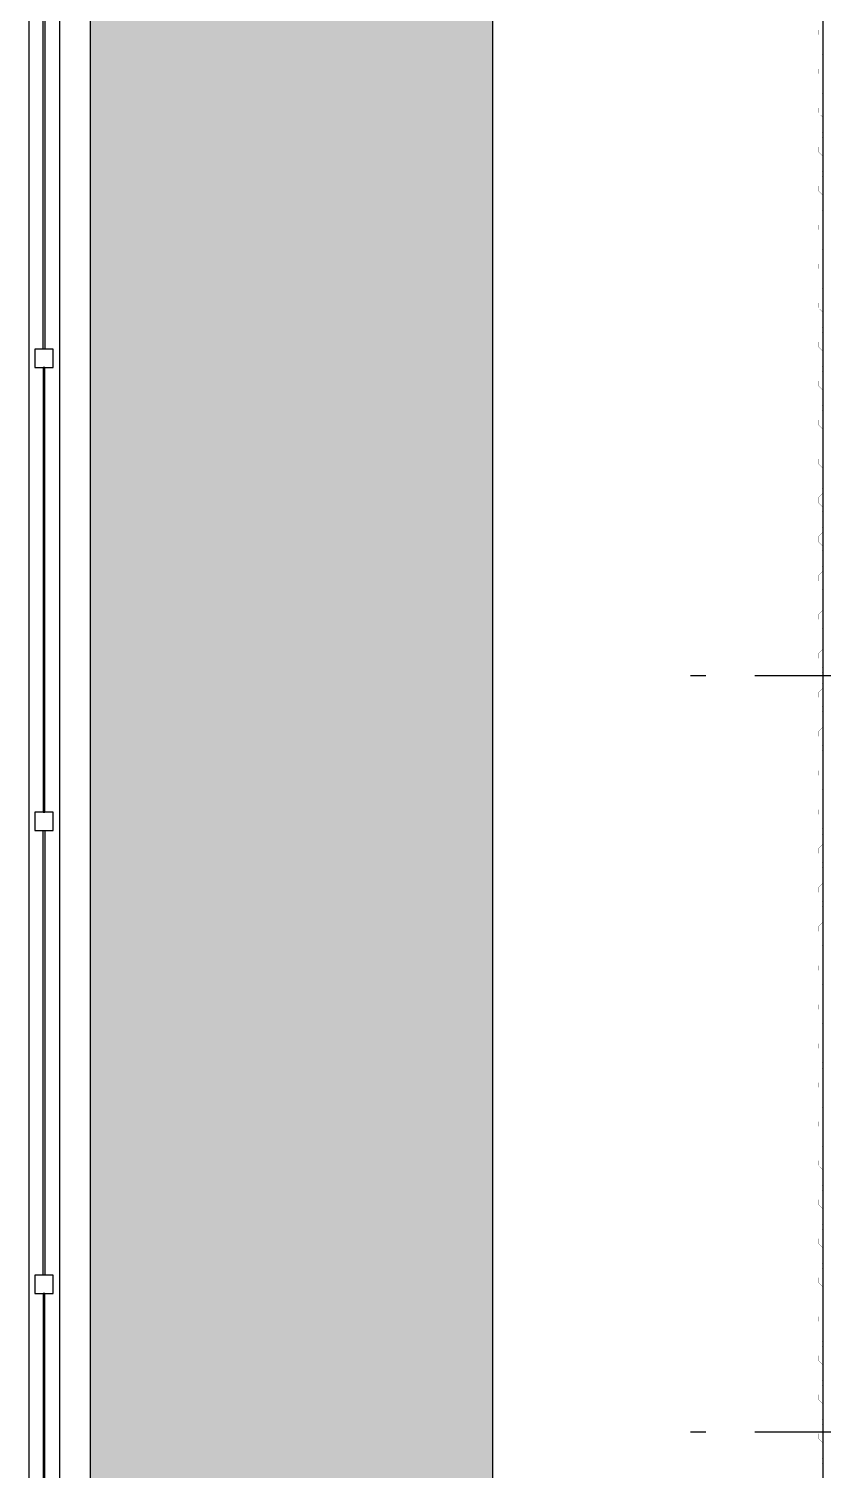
# Model space of a CAD drawing. Header units: millimetres. Extents: x -579 to 213, y -67 to 509.
# Drawn here: x -58.53 to -53.39, y 4.65 to 13.99 of the extents above; entities that cross this region are included whole.
import ezdxf
from ezdxf.xclip import XClip

# ---------------------------------------------------------------- set-up
doc = ezdxf.new("R2010")
doc.units = ezdxf.units.MM
doc.header["$LTSCALE"] = 0.1
doc.linetypes.add('X REF - ANELO INST bind$0$X REF - ANELO$0$DASHDOT2', pattern=[12.7, 6.35, -3.175, 0, -3.175])
for name, color, linetype in [('X REF - ANELO INST bind$0$X REF - ANELO EXT$0$A-CORDONES', 8, 'Continuous'), ('X REF - ANELO INST bind$0$X REF - ANELO EXT$0$A-GRANZA', 8, 'Continuous'), ('X REF - ANELO INST bind$0$X REF - ANELO EXT$0$A-MURO BLOCK', 7, 'Continuous'), ('X REF - ANELO INST bind$0$X REF - ANELO EXT$0$A-VISTAS', 8, 'Continuous'), ('X REF - ANELO INST bind$0$X REF - ANELO EXT$0$C-METALICA', 8, 'Continuous'), ('X REF - ANELO INST bind$0$X REF - ANELO$0$A-CHAPA TRAPEZOIDAL', 8, 'Continuous'), ('X REF - ANELO INST bind$0$X REF - ANELO$0$MET-CORREAS DE CV', 7, 'Continuous'), ('X REF - ANELO INST bind$0$X REF - ANELO$0$MET-EJE CABRIADAS', 8, 'X REF - ANELO INST bind$0$X REF - ANELO$0$DASHDOT2')]:
    doc.layers.add(name, color=color, linetype=linetype)

# ---------------------------------------------------------------- blocks, each defined once
blk = doc.blocks.new('X REF - ANELO INST bind$0$X REF - ANELO EXT')
at = {"layer": 'X REF - ANELO INST bind$0$X REF - ANELO EXT$0$A-GRANZA'}
h = blk.add_hatch(dxfattribs=at)
h.set_pattern_fill('AR-CONC', color=256, scale=0.005)
h.paths.add_polyline_path([(-41.9489, -3.4173), (-41.9489, -4.0173), (-42.5489, -4.0173), (-42.5489, -3.4173)])
h.paths.add_polyline_path([(-56.044, -4.0173), (-56.644, -4.0173), (-56.644, -3.4173), (-56.044, -3.4173)])
h.paths.add_polyline_path([(-53.3284, 35.8599), (-53.3284, 32.3713), (-57.0987, 32.3713), (-57.0987, 17.3824), (-55.5284, 17.3824), (-55.5284, -2.5346), (-39.9626, -2.5346), (-39.9625, -5.8465), (-58.1316, -5.8465), (-58.1316, 35.8599)])
h.paths.add_polyline_path([(-56.044, 15.4812), (-56.644, 15.4812), (-56.644, 16.0812), (-56.044, 16.0812)])
at = {"layer": 'X REF - ANELO INST bind$0$X REF - ANELO EXT$0$A-CORDONES'}
for points in [[(-29.1472, -5.8462), (-58.1316, -5.847), (-58.1316, 35.9216)], [(-55.5284, 17.3824), (-55.5284, -2.5346), (-39.9626, -2.5346)]]:
    blk.add_lwpolyline(points, dxfattribs=at)
at = {"layer": 'X REF - ANELO INST bind$0$X REF - ANELO EXT$0$A-MURO BLOCK', "linetype": 'Continuous', "ltscale": 0.1}
for points in [[(-58.4935, 11.9183), (-58.4935, 11.7983), (-58.3735, 11.7983), (-58.3735, 11.9183)], [(-58.4935, 8.9183), (-58.4935, 8.7983), (-58.3735, 8.7983), (-58.3735, 8.9183)], [(-58.4935, 5.9183), (-58.4935, 5.7983), (-58.3735, 5.7983), (-58.3735, 5.9183)]]:
    blk.add_lwpolyline(points, close=True, dxfattribs=at)
at = {"layer": 'X REF - ANELO INST bind$0$X REF - ANELO EXT$0$A-VISTAS'}
blk.add_lwpolyline([(-28.8472, -6.247), (-28.8472, -6.0466), (-58.3316, -6.0472), (-58.3316, 35.9217), (-58.3316, 35.9217), (-58.3316, 35.9217), (-58.5316, 35.9216), (-58.5316, 35.9216), (-58.5316, 35.9216), (-58.5316, -6.247), (-28.8472, -6.247)], dxfattribs=at)
at = {"layer": 'X REF - ANELO INST bind$0$X REF - ANELO EXT$0$C-METALICA'}
for points in [[(-58.4385, 11.9183), (-58.4385, 14.7983), (-58.4285, 14.7983), (-58.4285, 11.9183)], [(-58.4385, 11.7983), (-58.4385, 8.9183), (-58.4285, 8.9183), (-58.4285, 11.7983)], [(-58.4385, 5.9183), (-58.4385, 8.7983), (-58.4285, 8.7983), (-58.4285, 5.9183)], [(-58.4385, 5.7983), (-58.4385, 2.9183), (-58.4285, 2.9183), (-58.4285, 5.7983)]]:
    blk.add_lwpolyline(points, close=True, dxfattribs=at)
blk = doc.blocks.new('X REF - ANELO INST bind$0$X REF - ANELO')
at = {"layer": 'X REF - ANELO INST bind$0$X REF - ANELO$0$A-CHAPA TRAPEZOIDAL'}
for points in [[(-53.3922, 12.7501, 0.0006, 0.0006, 0), (-53.3922, 12.7801, 0.0006, 0.0006, 0), (-53.3962, 12.7841, 0.0006, 0.0006, 0), (-53.3962, 12.8147, 0.0006, 0.0006, 0), (-53.3922, 12.8187, 0.0006, 0.0006, 0), (-53.3922, 12.8487, 0.0006, 0.0006, 0), (-53.3962, 12.8527, 0.0006, 0.0006, 0), (-53.3962, 12.8827, 0.0006, 0.0006, 0), (-53.3922, 12.8867, 0.0006, 0.0006, 0), (-53.3922, 12.9167, 0.0006, 0.0006, 0), (-53.4205, 12.945, 0.0006, 0.0006, 0), (-53.4205, 12.975, 0.0006, 0.0006, 0), (-53.3922, 13.0033, 0.0006, 0.0006, 0), (-53.3922, 13.0333, 0.0006, 0.0006, 0), (-53.3962, 13.0373, 0.0006, 0.0006, 0), (-53.3962, 13.0673, 0.0006, 0.0006, 0), (-53.3922, 13.0713, 0.0006, 0.0006, 0), (-53.3922, 13.1013, 0.0006, 0.0006, 0), (-53.3962, 13.1053, 0.0006, 0.0006, 0), (-53.3962, 13.1353, 0.0006, 0.0006, 0), (-53.3922, 13.1393, 0.0006, 0.0006, 0), (-53.3922, 13.1693, 0.0006, 0.0006, 0), (-53.4205, 13.1976, 0.0006, 0.0006, 0), (-53.4205, 13.2276, 0.0006, 0.0006, 0), (-53.3922, 13.2559, 0.0006, 0.0006, 0), (-53.3922, 13.2859, 0.0006, 0.0006, 0), (-53.3962, 13.2899, 0.0006, 0.0006, 0), (-53.3962, 13.3199, 0.0006, 0.0006, 0), (-53.3922, 13.3239, 0.0006, 0.0006, 0), (-53.3922, 13.3539, 0.0006, 0.0006, 0), (-53.3962, 13.3579, 0.0006, 0.0006, 0), (-53.3962, 13.3879, 0.0006, 0.0006, 0), (-53.3922, 13.3919, 0.0006, 0.0006, 0), (-53.3922, 13.4219, 0.0006, 0.0006, 0), (-53.4205, 13.4501, 0.0006, 0.0006, 0), (-53.4205, 13.4801, 0.0006, 0.0006, 0), (-53.3922, 13.5084, 0.0006, 0.0006, 0), (-53.3922, 13.5384, 0.0006, 0.0006, 0), (-53.3962, 13.5424, 0.0006, 0.0006, 0), (-53.3962, 13.5724, 0.0006, 0.0006, 0), (-53.3922, 13.5764, 0.0006, 0.0006, 0), (-53.3922, 13.6064, 0.0006, 0.0006, 0), (-53.3962, 13.6104, 0.0006, 0.0006, 0), (-53.3962, 13.6404, 0.0006, 0.0006, 0), (-53.3922, 13.6444, 0.0006, 0.0006, 0), (-53.3922, 13.6744, 0.0006, 0.0006, 0), (-53.4205, 13.7027, 0.0006, 0.0006, 0), (-53.4205, 13.7327, 0.0006, 0.0006, 0), (-53.3922, 13.761, 0.0006, 0.0006, 0), (-53.3922, 13.791, 0.0006, 0.0006, 0), (-53.3962, 13.795, 0.0006, 0.0006, 0), (-53.3962, 13.825, 0.0006, 0.0006, 0), (-53.3922, 13.829, 0.0006, 0.0006, 0), (-53.3922, 13.859, 0.0006, 0.0006, 0), (-53.3962, 13.863, 0.0006, 0.0006, 0), (-53.3962, 13.893, 0.0006, 0.0006, 0), (-53.3922, 13.897, 0.0006, 0.0006, 0), (-53.3922, 13.927, 0.0006, 0.0006, 0), (-53.4205, 13.9553, 0.0006, 0.0006, 0), (-53.4205, 13.9853, 0.0006, 0.0006, 0), (-53.3922, 14.0136, 0.0006, 0.0006, 0)], [(-53.3922, 11.2342, 0.0006, 0.0006, 0), (-53.3922, 11.2642, 0.0006, 0.0006, 0), (-53.3962, 11.2682, 0.0006, 0.0006, 0), (-53.3962, 11.2987, 0.0006, 0.0006, 0), (-53.3922, 11.3027, 0.0006, 0.0006, 0), (-53.3922, 11.3327, 0.0006, 0.0006, 0), (-53.3962, 11.3367, 0.0006, 0.0006, 0), (-53.3962, 11.3667, 0.0006, 0.0006, 0), (-53.3922, 11.3707, 0.0006, 0.0006, 0), (-53.3922, 11.4007, 0.0006, 0.0006, 0), (-53.4205, 11.429, 0.0006, 0.0006, 0), (-53.4205, 11.459, 0.0006, 0.0006, 0), (-53.3922, 11.4873, 0.0006, 0.0006, 0), (-53.3922, 11.5173, 0.0006, 0.0006, 0), (-53.3962, 11.5213, 0.0006, 0.0006, 0), (-53.3962, 11.5513, 0.0006, 0.0006, 0), (-53.3922, 11.5553, 0.0006, 0.0006, 0), (-53.3922, 11.5853, 0.0006, 0.0006, 0), (-53.3962, 11.5893, 0.0006, 0.0006, 0), (-53.3962, 11.6193, 0.0006, 0.0006, 0), (-53.3922, 11.6233, 0.0006, 0.0006, 0), (-53.3922, 11.6533, 0.0006, 0.0006, 0), (-53.4205, 11.6816, 0.0006, 0.0006, 0), (-53.4205, 11.7116, 0.0006, 0.0006, 0), (-53.3922, 11.7399, 0.0006, 0.0006, 0), (-53.3922, 11.7699, 0.0006, 0.0006, 0), (-53.3962, 11.7739, 0.0006, 0.0006, 0), (-53.3962, 11.8039, 0.0006, 0.0006, 0), (-53.3922, 11.8079, 0.0006, 0.0006, 0), (-53.3922, 11.8379, 0.0006, 0.0006, 0), (-53.3962, 11.8419, 0.0006, 0.0006, 0), (-53.3962, 11.8719, 0.0006, 0.0006, 0), (-53.3922, 11.8759, 0.0006, 0.0006, 0), (-53.3922, 11.9059, 0.0006, 0.0006, 0), (-53.4205, 11.9342, 0.0006, 0.0006, 0), (-53.4205, 11.9642, 0.0006, 0.0006, 0), (-53.3922, 11.9924, 0.0006, 0.0006, 0), (-53.3922, 12.0224, 0.0006, 0.0006, 0), (-53.3962, 12.0264, 0.0006, 0.0006, 0), (-53.3962, 12.0564, 0.0006, 0.0006, 0), (-53.3922, 12.0604, 0.0006, 0.0006, 0), (-53.3922, 12.0904, 0.0006, 0.0006, 0), (-53.3962, 12.0944, 0.0006, 0.0006, 0), (-53.3962, 12.1244, 0.0006, 0.0006, 0), (-53.3922, 12.1284, 0.0006, 0.0006, 0), (-53.3922, 12.1584, 0.0006, 0.0006, 0), (-53.4205, 12.1867, 0.0006, 0.0006, 0), (-53.4205, 12.2167, 0.0006, 0.0006, 0), (-53.3922, 12.245, 0.0006, 0.0006, 0), (-53.3922, 12.275, 0.0006, 0.0006, 0), (-53.3962, 12.279, 0.0006, 0.0006, 0), (-53.3962, 12.309, 0.0006, 0.0006, 0), (-53.3922, 12.313, 0.0006, 0.0006, 0), (-53.3922, 12.343, 0.0006, 0.0006, 0), (-53.3962, 12.347, 0.0006, 0.0006, 0), (-53.3962, 12.377, 0.0006, 0.0006, 0), (-53.3922, 12.381, 0.0006, 0.0006, 0), (-53.3922, 12.411, 0.0006, 0.0006, 0), (-53.4205, 12.4393, 0.0006, 0.0006, 0), (-53.4205, 12.4693, 0.0006, 0.0006, 0), (-53.3922, 12.4976, 0.0006, 0.0006, 0), (-53.3922, 12.5276, 0.0006, 0.0006, 0), (-53.3962, 12.5316, 0.0006, 0.0006, 0), (-53.3962, 12.5616, 0.0006, 0.0006, 0), (-53.3922, 12.5656, 0.0006, 0.0006, 0), (-53.3922, 12.5956, 0.0006, 0.0006, 0), (-53.3962, 12.5996, 0.0006, 0.0006, 0), (-53.3962, 12.6296, 0.0006, 0.0006, 0), (-53.3922, 12.6336, 0.0006, 0.0006, 0), (-53.3922, 12.6636, 0.0006, 0.0006, 0), (-53.4205, 12.6919, 0.0006, 0.0006, 0), (-53.4205, 12.7219, 0.0006, 0.0006, 0), (-53.3922, 12.7501, 0, 0, 0)], [(-53.3922, 9.7188, 0.0006, 0.0006, 0), (-53.3922, 9.7488, 0.0006, 0.0006, 0), (-53.3962, 9.7528, 0.0006, 0.0006, 0), (-53.3962, 9.7833, 0.0006, 0.0006, 0), (-53.3922, 9.7873, 0.0006, 0.0006, 0), (-53.3922, 9.8173, 0.0006, 0.0006, 0), (-53.3962, 9.8213, 0.0006, 0.0006, 0), (-53.3962, 9.8513, 0.0006, 0.0006, 0), (-53.3922, 9.8553, 0.0006, 0.0006, 0), (-53.3922, 9.8853, 0.0006, 0.0006, 0), (-53.4205, 9.9136, 0.0006, 0.0006, 0), (-53.4205, 9.9436, 0.0006, 0.0006, 0), (-53.3922, 9.9719, 0.0006, 0.0006, 0), (-53.3922, 10.0019, 0.0006, 0.0006, 0), (-53.3962, 10.0059, 0.0006, 0.0006, 0), (-53.3962, 10.0359, 0.0006, 0.0006, 0), (-53.3922, 10.0399, 0.0006, 0.0006, 0), (-53.3922, 10.0699, 0.0006, 0.0006, 0), (-53.3962, 10.0739, 0.0006, 0.0006, 0), (-53.3962, 10.1039, 0.0006, 0.0006, 0), (-53.3922, 10.1079, 0.0006, 0.0006, 0), (-53.3922, 10.1379, 0.0006, 0.0006, 0), (-53.4205, 10.1662, 0.0006, 0.0006, 0), (-53.4205, 10.1962, 0.0006, 0.0006, 0), (-53.3922, 10.2245, 0.0006, 0.0006, 0), (-53.3922, 10.2545, 0.0006, 0.0006, 0), (-53.3962, 10.2585, 0.0006, 0.0006, 0), (-53.3962, 10.2885, 0.0006, 0.0006, 0), (-53.3922, 10.2925, 0.0006, 0.0006, 0), (-53.3922, 10.3225, 0.0006, 0.0006, 0), (-53.3962, 10.3265, 0.0006, 0.0006, 0), (-53.3962, 10.3565, 0.0006, 0.0006, 0), (-53.3922, 10.3605, 0.0006, 0.0006, 0), (-53.3922, 10.3905, 0.0006, 0.0006, 0), (-53.4205, 10.4187, 0.0006, 0.0006, 0), (-53.4205, 10.4487, 0.0006, 0.0006, 0), (-53.3922, 10.477, 0.0006, 0.0006, 0), (-53.3922, 10.507, 0.0006, 0.0006, 0), (-53.3962, 10.511, 0.0006, 0.0006, 0), (-53.3962, 10.541, 0.0006, 0.0006, 0), (-53.3922, 10.545, 0.0006, 0.0006, 0), (-53.3922, 10.575, 0.0006, 0.0006, 0), (-53.3962, 10.579, 0.0006, 0.0006, 0), (-53.3962, 10.609, 0.0006, 0.0006, 0), (-53.3922, 10.613, 0.0006, 0.0006, 0), (-53.3922, 10.643, 0.0006, 0.0006, 0), (-53.4205, 10.6713, 0.0006, 0.0006, 0), (-53.4205, 10.7013, 0.0006, 0.0006, 0), (-53.3922, 10.7296, 0.0006, 0.0006, 0), (-53.3922, 10.7596, 0.0006, 0.0006, 0), (-53.3962, 10.7636, 0.0006, 0.0006, 0), (-53.3962, 10.7936, 0.0006, 0.0006, 0), (-53.3922, 10.7976, 0.0006, 0.0006, 0), (-53.3922, 10.8276, 0.0006, 0.0006, 0), (-53.3962, 10.8316, 0.0006, 0.0006, 0), (-53.3962, 10.8616, 0.0006, 0.0006, 0), (-53.3922, 10.8656, 0.0006, 0.0006, 0), (-53.3922, 10.8956, 0.0006, 0.0006, 0), (-53.4205, 10.9239, 0.0006, 0.0006, 0), (-53.4205, 10.9539, 0.0006, 0.0006, 0), (-53.3922, 10.9822, 0.0006, 0.0006, 0), (-53.3922, 11.0122, 0.0006, 0.0006, 0), (-53.3962, 11.0162, 0.0006, 0.0006, 0), (-53.3962, 11.0462, 0.0006, 0.0006, 0), (-53.3922, 11.0502, 0.0006, 0.0006, 0), (-53.3922, 11.0802, 0.0006, 0.0006, 0), (-53.3962, 11.0842, 0.0006, 0.0006, 0), (-53.3962, 11.1142, 0.0006, 0.0006, 0), (-53.3922, 11.1182, 0.0006, 0.0006, 0), (-53.3922, 11.1482, 0.0006, 0.0006, 0), (-53.4205, 11.1765, 0.0006, 0.0006, 0), (-53.4205, 11.2065, 0.0006, 0.0006, 0), (-53.3922, 11.2347, 0, 0, 0)], [(-53.3922, 8.7085, 0.0006, 0.0006, 0), (-53.3922, 8.7385, 0.0006, 0.0006, 0), (-53.3962, 8.7425, 0.0006, 0.0006, 0), (-53.3962, 8.7731, 0.0006, 0.0006, 0), (-53.3922, 8.7771, 0.0006, 0.0006, 0), (-53.3922, 8.8071, 0.0006, 0.0006, 0), (-53.3962, 8.8111, 0.0006, 0.0006, 0), (-53.3962, 8.8411, 0.0006, 0.0006, 0), (-53.3922, 8.8451, 0.0006, 0.0006, 0), (-53.3922, 8.8751, 0.0006, 0.0006, 0), (-53.4205, 8.9033, 0.0006, 0.0006, 0), (-53.4205, 8.9333, 0.0006, 0.0006, 0), (-53.3922, 8.9616, 0.0006, 0.0006, 0), (-53.3922, 8.9916, 0.0006, 0.0006, 0), (-53.3962, 8.9956, 0.0006, 0.0006, 0), (-53.3962, 9.0256, 0.0006, 0.0006, 0), (-53.3922, 9.0296, 0.0006, 0.0006, 0), (-53.3922, 9.0596, 0.0006, 0.0006, 0), (-53.3962, 9.0636, 0.0006, 0.0006, 0), (-53.3962, 9.0936, 0.0006, 0.0006, 0), (-53.3922, 9.0976, 0.0006, 0.0006, 0), (-53.3922, 9.1276, 0.0006, 0.0006, 0), (-53.4205, 9.1559, 0.0006, 0.0006, 0), (-53.4205, 9.1859, 0.0006, 0.0006, 0), (-53.3922, 9.2142, 0.0006, 0.0006, 0), (-53.3922, 9.2442, 0.0006, 0.0006, 0), (-53.3962, 9.2482, 0.0006, 0.0006, 0), (-53.3962, 9.2782, 0.0006, 0.0006, 0), (-53.3922, 9.2822, 0.0006, 0.0006, 0), (-53.3922, 9.3122, 0.0006, 0.0006, 0), (-53.3962, 9.3162, 0.0006, 0.0006, 0), (-53.3962, 9.3462, 0.0006, 0.0006, 0), (-53.3922, 9.3502, 0.0006, 0.0006, 0), (-53.3922, 9.3802, 0.0006, 0.0006, 0), (-53.4205, 9.4085, 0.0006, 0.0006, 0), (-53.4205, 9.4385, 0.0006, 0.0006, 0), (-53.3922, 9.4668, 0.0006, 0.0006, 0), (-53.3922, 9.4968, 0.0006, 0.0006, 0), (-53.3962, 9.5008, 0.0006, 0.0006, 0), (-53.3962, 9.5308, 0.0006, 0.0006, 0), (-53.3922, 9.5348, 0.0006, 0.0006, 0), (-53.3922, 9.5648, 0.0006, 0.0006, 0), (-53.3962, 9.5688, 0.0006, 0.0006, 0), (-53.3962, 9.5988, 0.0006, 0.0006, 0), (-53.3922, 9.6028, 0.0006, 0.0006, 0), (-53.3922, 9.6328, 0.0006, 0.0006, 0), (-53.4205, 9.661, 0.0006, 0.0006, 0), (-53.4205, 9.691, 0.0006, 0.0006, 0), (-53.3922, 9.7193, 0.0006, 0.0006, 0), (-53.3922, 9.7493, 0.0006, 0.0006, 0), (-53.3962, 9.7533, 0.0006, 0.0006, 0), (-53.3962, 9.7833, 0.0006, 0.0006, 0), (-53.3922, 9.7873, 0.0006, 0.0006, 0), (-53.3922, 9.8173, 0.0006, 0.0006, 0), (-53.3962, 9.8213, 0.0006, 0.0006, 0), (-53.3962, 9.8513, 0.0006, 0.0006, 0), (-53.3922, 9.8553, 0.0006, 0.0006, 0), (-53.3922, 9.8853, 0.0006, 0.0006, 0), (-53.4205, 9.9136, 0.0006, 0.0006, 0), (-53.4205, 9.9436, 0.0006, 0.0006, 0), (-53.3922, 9.9719, 0.0006, 0.0006, 0), (-53.3922, 10.0019, 0.0006, 0.0006, 0), (-53.3962, 10.0059, 0.0006, 0.0006, 0), (-53.3962, 10.0359, 0.0006, 0.0006, 0), (-53.3922, 10.0399, 0.0006, 0.0006, 0), (-53.3922, 10.0699, 0.0006, 0.0006, 0), (-53.3962, 10.0739, 0.0006, 0.0006, 0), (-53.3962, 10.1039, 0.0006, 0.0006, 0), (-53.3922, 10.1079, 0.0006, 0.0006, 0), (-53.3922, 10.1346, 0.0006, 0.0006, 0)], [(-53.3922, 7.1925, 0.0006, 0.0006, 0), (-53.3922, 7.2225, 0.0006, 0.0006, 0), (-53.3962, 7.2265, 0.0006, 0.0006, 0), (-53.3962, 7.2571, 0.0006, 0.0006, 0), (-53.3922, 7.2611, 0.0006, 0.0006, 0), (-53.3922, 7.2911, 0.0006, 0.0006, 0), (-53.3962, 7.2951, 0.0006, 0.0006, 0), (-53.3962, 7.3251, 0.0006, 0.0006, 0), (-53.3922, 7.3291, 0.0006, 0.0006, 0), (-53.3922, 7.3591, 0.0006, 0.0006, 0), (-53.4205, 7.3874, 0.0006, 0.0006, 0), (-53.4205, 7.4174, 0.0006, 0.0006, 0), (-53.3922, 7.4456, 0.0006, 0.0006, 0), (-53.3922, 7.4756, 0.0006, 0.0006, 0), (-53.3962, 7.4796, 0.0006, 0.0006, 0), (-53.3962, 7.5096, 0.0006, 0.0006, 0), (-53.3922, 7.5136, 0.0006, 0.0006, 0), (-53.3922, 7.5436, 0.0006, 0.0006, 0), (-53.3962, 7.5476, 0.0006, 0.0006, 0), (-53.3962, 7.5776, 0.0006, 0.0006, 0), (-53.3922, 7.5816, 0.0006, 0.0006, 0), (-53.3922, 7.6116, 0.0006, 0.0006, 0), (-53.4205, 7.6399, 0.0006, 0.0006, 0), (-53.4205, 7.6699, 0.0006, 0.0006, 0), (-53.3922, 7.6982, 0.0006, 0.0006, 0), (-53.3922, 7.7282, 0.0006, 0.0006, 0), (-53.3962, 7.7322, 0.0006, 0.0006, 0), (-53.3962, 7.7622, 0.0006, 0.0006, 0), (-53.3922, 7.7662, 0.0006, 0.0006, 0), (-53.3922, 7.7962, 0.0006, 0.0006, 0), (-53.3962, 7.8002, 0.0006, 0.0006, 0), (-53.3962, 7.8302, 0.0006, 0.0006, 0), (-53.3922, 7.8342, 0.0006, 0.0006, 0), (-53.3922, 7.8642, 0.0006, 0.0006, 0), (-53.4205, 7.8925, 0.0006, 0.0006, 0), (-53.4205, 7.9225, 0.0006, 0.0006, 0), (-53.3922, 7.9508, 0.0006, 0.0006, 0), (-53.3922, 7.9808, 0.0006, 0.0006, 0), (-53.3962, 7.9848, 0.0006, 0.0006, 0), (-53.3962, 8.0148, 0.0006, 0.0006, 0), (-53.3922, 8.0188, 0.0006, 0.0006, 0), (-53.3922, 8.0488, 0.0006, 0.0006, 0), (-53.3962, 8.0528, 0.0006, 0.0006, 0), (-53.3962, 8.0828, 0.0006, 0.0006, 0), (-53.3922, 8.0868, 0.0006, 0.0006, 0), (-53.3922, 8.1168, 0.0006, 0.0006, 0), (-53.4205, 8.1451, 0.0006, 0.0006, 0), (-53.4205, 8.1751, 0.0006, 0.0006, 0), (-53.3922, 8.2033, 0.0006, 0.0006, 0), (-53.3922, 8.2333, 0.0006, 0.0006, 0), (-53.3962, 8.2373, 0.0006, 0.0006, 0), (-53.3962, 8.2673, 0.0006, 0.0006, 0), (-53.3922, 8.2713, 0.0006, 0.0006, 0), (-53.3922, 8.3013, 0.0006, 0.0006, 0), (-53.3962, 8.3053, 0.0006, 0.0006, 0), (-53.3962, 8.3353, 0.0006, 0.0006, 0), (-53.3922, 8.3393, 0.0006, 0.0006, 0), (-53.3922, 8.3693, 0.0006, 0.0006, 0), (-53.4205, 8.3976, 0.0006, 0.0006, 0), (-53.4205, 8.4276, 0.0006, 0.0006, 0), (-53.3922, 8.4559, 0.0006, 0.0006, 0), (-53.3922, 8.4859, 0.0006, 0.0006, 0), (-53.3962, 8.4899, 0.0006, 0.0006, 0), (-53.3962, 8.5199, 0.0006, 0.0006, 0), (-53.3922, 8.5239, 0.0006, 0.0006, 0), (-53.3922, 8.5539, 0.0006, 0.0006, 0), (-53.3962, 8.5579, 0.0006, 0.0006, 0), (-53.3962, 8.5879, 0.0006, 0.0006, 0), (-53.3922, 8.5919, 0.0006, 0.0006, 0), (-53.3922, 8.6219, 0.0006, 0.0006, 0), (-53.4205, 8.6502, 0.0006, 0.0006, 0), (-53.4205, 8.6802, 0.0006, 0.0006, 0), (-53.3922, 8.7085, 0, 0, 0)], [(-53.3922, 5.6771, 0.0006, 0.0006, 0), (-53.3922, 5.7071, 0.0006, 0.0006, 0), (-53.3962, 5.7111, 0.0006, 0.0006, 0), (-53.3962, 5.7417, 0.0006, 0.0006, 0), (-53.3922, 5.7457, 0.0006, 0.0006, 0), (-53.3922, 5.7757, 0.0006, 0.0006, 0), (-53.3962, 5.7797, 0.0006, 0.0006, 0), (-53.3962, 5.8097, 0.0006, 0.0006, 0), (-53.3922, 5.8137, 0.0006, 0.0006, 0), (-53.3922, 5.8437, 0.0006, 0.0006, 0), (-53.4205, 5.8719, 0.0006, 0.0006, 0), (-53.4205, 5.9019, 0.0006, 0.0006, 0), (-53.3922, 5.9302, 0.0006, 0.0006, 0), (-53.3922, 5.9602, 0.0006, 0.0006, 0), (-53.3962, 5.9642, 0.0006, 0.0006, 0), (-53.3962, 5.9942, 0.0006, 0.0006, 0), (-53.3922, 5.9982, 0.0006, 0.0006, 0), (-53.3922, 6.0282, 0.0006, 0.0006, 0), (-53.3962, 6.0322, 0.0006, 0.0006, 0), (-53.3962, 6.0622, 0.0006, 0.0006, 0), (-53.3922, 6.0662, 0.0006, 0.0006, 0), (-53.3922, 6.0962, 0.0006, 0.0006, 0), (-53.4205, 6.1245, 0.0006, 0.0006, 0), (-53.4205, 6.1545, 0.0006, 0.0006, 0), (-53.3922, 6.1828, 0.0006, 0.0006, 0), (-53.3922, 6.2128, 0.0006, 0.0006, 0), (-53.3962, 6.2168, 0.0006, 0.0006, 0), (-53.3962, 6.2468, 0.0006, 0.0006, 0), (-53.3922, 6.2508, 0.0006, 0.0006, 0), (-53.3922, 6.2808, 0.0006, 0.0006, 0), (-53.3962, 6.2848, 0.0006, 0.0006, 0), (-53.3962, 6.3148, 0.0006, 0.0006, 0), (-53.3922, 6.3188, 0.0006, 0.0006, 0), (-53.3922, 6.3488, 0.0006, 0.0006, 0), (-53.4205, 6.3771, 0.0006, 0.0006, 0), (-53.4205, 6.4071, 0.0006, 0.0006, 0), (-53.3922, 6.4354, 0.0006, 0.0006, 0), (-53.3922, 6.4654, 0.0006, 0.0006, 0), (-53.3962, 6.4694, 0.0006, 0.0006, 0), (-53.3962, 6.4994, 0.0006, 0.0006, 0), (-53.3922, 6.5034, 0.0006, 0.0006, 0), (-53.3922, 6.5334, 0.0006, 0.0006, 0), (-53.3962, 6.5374, 0.0006, 0.0006, 0), (-53.3962, 6.5674, 0.0006, 0.0006, 0), (-53.3922, 6.5714, 0.0006, 0.0006, 0), (-53.3922, 6.6014, 0.0006, 0.0006, 0), (-53.4205, 6.6296, 0.0006, 0.0006, 0), (-53.4205, 6.6596, 0.0006, 0.0006, 0), (-53.3922, 6.6879, 0.0006, 0.0006, 0), (-53.3922, 6.7179, 0.0006, 0.0006, 0), (-53.3962, 6.7219, 0.0006, 0.0006, 0), (-53.3962, 6.7519, 0.0006, 0.0006, 0), (-53.3922, 6.7559, 0.0006, 0.0006, 0), (-53.3922, 6.7859, 0.0006, 0.0006, 0), (-53.3962, 6.7899, 0.0006, 0.0006, 0), (-53.3962, 6.8199, 0.0006, 0.0006, 0), (-53.3922, 6.8239, 0.0006, 0.0006, 0), (-53.3922, 6.8539, 0.0006, 0.0006, 0), (-53.4205, 6.8822, 0.0006, 0.0006, 0), (-53.4205, 6.9122, 0.0006, 0.0006, 0), (-53.3922, 6.9405, 0.0006, 0.0006, 0), (-53.3922, 6.9705, 0.0006, 0.0006, 0), (-53.3962, 6.9745, 0.0006, 0.0006, 0), (-53.3962, 7.0045, 0.0006, 0.0006, 0), (-53.3922, 7.0085, 0.0006, 0.0006, 0), (-53.3922, 7.0385, 0.0006, 0.0006, 0), (-53.3962, 7.0425, 0.0006, 0.0006, 0), (-53.3962, 7.0725, 0.0006, 0.0006, 0), (-53.3922, 7.0765, 0.0006, 0.0006, 0), (-53.3922, 7.1065, 0.0006, 0.0006, 0), (-53.4205, 7.1348, 0.0006, 0.0006, 0), (-53.4205, 7.1648, 0.0006, 0.0006, 0), (-53.3922, 7.1931, 0, 0, 0)], [(-53.4205, 4.6385, 0.0006, 0.0006, 0), (-53.3922, 4.6668, 0.0006, 0.0006, 0), (-53.3922, 4.6968, 0.0006, 0.0006, 0), (-53.3962, 4.7008, 0.0006, 0.0006, 0), (-53.3962, 4.7308, 0.0006, 0.0006, 0), (-53.3922, 4.7348, 0.0006, 0.0006, 0), (-53.3922, 4.7648, 0.0006, 0.0006, 0), (-53.3962, 4.7688, 0.0006, 0.0006, 0), (-53.3962, 4.7988, 0.0006, 0.0006, 0), (-53.3922, 4.8028, 0.0006, 0.0006, 0), (-53.3922, 4.8328, 0.0006, 0.0006, 0), (-53.4205, 4.8611, 0.0006, 0.0006, 0), (-53.4205, 4.8911, 0.0006, 0.0006, 0), (-53.3922, 4.9194, 0.0006, 0.0006, 0), (-53.3922, 4.9494, 0.0006, 0.0006, 0), (-53.3962, 4.9534, 0.0006, 0.0006, 0), (-53.3962, 4.9834, 0.0006, 0.0006, 0), (-53.3922, 4.9874, 0.0006, 0.0006, 0), (-53.3922, 5.0174, 0.0006, 0.0006, 0), (-53.3962, 5.0214, 0.0006, 0.0006, 0), (-53.3962, 5.0514, 0.0006, 0.0006, 0), (-53.3922, 5.0554, 0.0006, 0.0006, 0), (-53.3922, 5.0854, 0.0006, 0.0006, 0), (-53.4205, 5.1137, 0.0006, 0.0006, 0), (-53.4205, 5.1437, 0.0006, 0.0006, 0), (-53.3922, 5.172, 0.0006, 0.0006, 0), (-53.3922, 5.202, 0.0006, 0.0006, 0), (-53.3962, 5.206, 0.0006, 0.0006, 0), (-53.3962, 5.236, 0.0006, 0.0006, 0), (-53.3922, 5.24, 0.0006, 0.0006, 0), (-53.3922, 5.27, 0.0006, 0.0006, 0), (-53.3962, 5.274, 0.0006, 0.0006, 0), (-53.3962, 5.304, 0.0006, 0.0006, 0), (-53.3922, 5.308, 0.0006, 0.0006, 0), (-53.3922, 5.338, 0.0006, 0.0006, 0), (-53.4205, 5.3662, 0.0006, 0.0006, 0), (-53.4205, 5.3962, 0.0006, 0.0006, 0), (-53.3922, 5.4245, 0.0006, 0.0006, 0), (-53.3922, 5.4545, 0.0006, 0.0006, 0), (-53.3962, 5.4585, 0.0006, 0.0006, 0), (-53.3962, 5.4885, 0.0006, 0.0006, 0), (-53.3922, 5.4925, 0.0006, 0.0006, 0), (-53.3922, 5.5225, 0.0006, 0.0006, 0), (-53.3962, 5.5265, 0.0006, 0.0006, 0), (-53.3962, 5.5565, 0.0006, 0.0006, 0), (-53.3922, 5.5605, 0.0006, 0.0006, 0), (-53.3922, 5.5905, 0.0006, 0.0006, 0), (-53.4205, 5.6188, 0.0006, 0.0006, 0), (-53.4205, 5.6488, 0.0006, 0.0006, 0), (-53.3922, 5.6771, 0, 0, 0)]]:
    blk.add_lwpolyline(points, format="xyseb", dxfattribs=at)
at = {"layer": 'X REF - ANELO INST bind$0$X REF - ANELO$0$MET-CORREAS DE CV'}
for p, q in [((-53.3884, 10.127), (-53.3884, 14.7745)), ((-53.3884, -0.3851), (-53.3884, 10.127))]:
    blk.add_line(p, q, dxfattribs=at)
at = {"layer": 'X REF - ANELO INST bind$0$X REF - ANELO$0$MET-EJE CABRIADAS'}
for p, q in [((1.6043, 9.7999), (-54.2799, 9.7999)), ((1.6043, 4.8999), (-54.2799, 4.8999))]:
    blk.add_line(p, q, dxfattribs=at)
blk.add_blockref('X REF - ANELO INST bind$0$X REF - ANELO EXT', (0, 0))
blk = doc.blocks.new('X REF - ANELO INST bind')
ref = blk.add_blockref('X REF - ANELO INST bind$0$X REF - ANELO', (0, 0))
XClip(ref).set_block_clipping_path([(-76.9680737415, -24.7711317477), (92.9860355418, 61.1669630168)])

msp = doc.modelspace()

# ---------------------------------------------------------------- block references
msp.add_blockref('X REF - ANELO INST bind', (0, 0))

doc.saveas('drawing.dxf')
